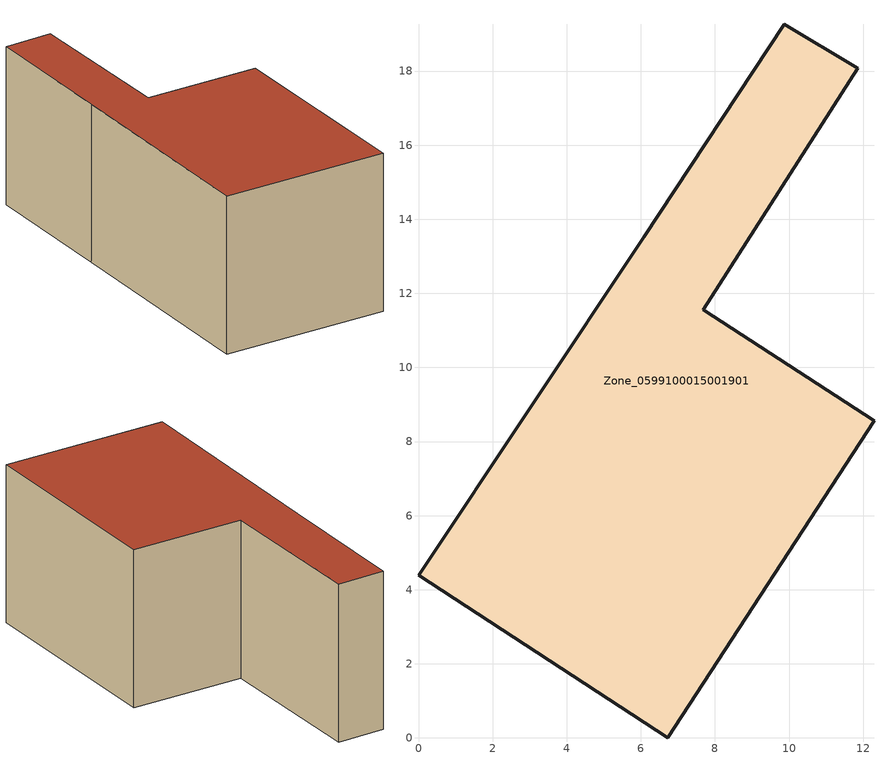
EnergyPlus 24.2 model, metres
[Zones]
Zone_0599100015001901
 floor ground (C_G): 0,4.39 6.08,13.52 9.88,19.27 11.85,18.07 7.68,11.56 12.29,8.56 6.73,0 z0.92
 wall outside (C_F): 6.73,0 12.29,8.56 7.68,11.56 11.85,18.07 9.88,19.27 6.08,13.52 0,4.39 6.73,0 z0.92:8.47
 roof outside (C_R): 6.08,13.52 0,4.39 6.73,0 12.29,8.56 7.68,11.56 11.85,18.07 9.88,19.27 z8.47
[BUILDING]
Pand.0599100015001901: North Axis=0; Terrain=City; Loads Convergence Tolerance Value=0.04; Temperature Convergence Tolerance Value=0.4; Solar Distribution=FullExterior; Maximum Number of Warmup Days=25; Minimum Number of Warmup Days=1
[Site:Location]
Rotterdam.The.Hague.AP_ZH_NLD Design_Conditions: Latitude=51.96; Longitude=4.45; Time Zone=1; Elevation=-4.5
[SITE:GROUNDTEMPERATURE:BUILDINGSURFACE]
18, 18, 18, 18, 18, 18, 18, 18, 18, 18, 18, 18
[MATERIAL] Thermal Absorptance=0.9; Solar Absorptance=0.7; Visible Absorptance=0.7
Name | Roughness | Thickness | Conductivity | Density | Specific Heat
G.TC.1975-1991 | MediumSmooth | 0.15 | 0.288461 | 540 | 1210
F.TC.1975-1991 | Rough | 0.3 | 0.230769 | 1920 | 840
R.TC.1975-1991 | MediumRough | 0.2 | 0.153846 | 1500 | 1000
[CONSTRUCTION]
C_G: G.TC.1975-1991
C_F: F.TC.1975-1991
C_R: R.TC.1975-1991
[ZONE]
Zone_0599100015001901: Type=1; Multiplier=1; Ceiling Height=Autocalculate; Volume=Autocalculate; Floor Area=autocalculate; Part of Total Floor Area=Yes
[ZONEINFILTRATION:DESIGNFLOWRATE]
Infil_Zone_0599100015001901: Zone or ZoneList or Space or SpaceList=Zone_0599100015001901; Schedule=AlwaysOn; Design Flow Rate Calculation Method=Flow/Area; Flow Rate per Floor Area=0.003; Constant Term Coefficient=1; Temperature Term Coefficient=0; Velocity Term Coefficient=0; Velocity Squared Term Coefficient=0
[HVACTEMPLATE:ZONE:IDEALLOADSAIRSYSTEM]
Zone_0599100015001901: Maximum Heating Supply Air Temperature=50; Minimum Cooling Supply Air Temperature=13; Maximum Heating Supply Air Humidity Ratio=0.0156; Minimum Cooling Supply Air Humidity Ratio=0.0077; Heating Limit=NoLimit; Cooling Limit=NoLimit; Dehumidification Control Type=ConstantSensibleHeatRatio; Cooling Sensible Heat Ratio=0.7; Dehumidification Setpoint=60; Humidification Control Type=None; Humidification Setpoint=30; Outdoor Air Method=None; Outdoor Air Flow Rate per Person=0.00944; Outdoor Air Flow Rate per Zone Floor Area=0; Outdoor Air Flow Rate per Zone=0; Demand Controlled Ventilation Type=None; Outdoor Air Economizer Type=NoEconomizer; Heat Recovery Type=None; Sensible Heat Recovery Effectiveness=0.7; Latent Heat Recovery Effectiveness=0.65
[ZONECONTROL:THERMOSTAT]
ThermostatControl_Zone_0599100015001901: Zone or ZoneList=Zone_0599100015001901; Control Type Schedule=DualSetpointControlType; Control 1=Thermostat_Zone_0599100015001901; Temperature Difference Between Cutout And Setpoint=0
[THERMOSTATSETPOINT:DUALSETPOINT]
Thermostat_Zone_0599100015001901: Heating Setpoint Temperature Schedule=HeatingSetpoint_Zone_0599100015001901; Cooling Setpoint Temperature Schedule=CoolingSetpoint_Zone_0599100015001901
[SCHEDULE:COMPACT]
HeatingSetpoint_Zone_0599100015001901: Through: 12/31, For: AllDays, Until: 24:00, 21
CoolingSetpoint_Zone_0599100015001901: Through: 12/31, For: AllDays, Until: 24:00, 24
DualSetpointControlType: Through: 12/31, For: AllDays, Until: 24:00, 4
AlwaysOn: Through: 12/31, For: AllDays, Until: 24:00, 1
